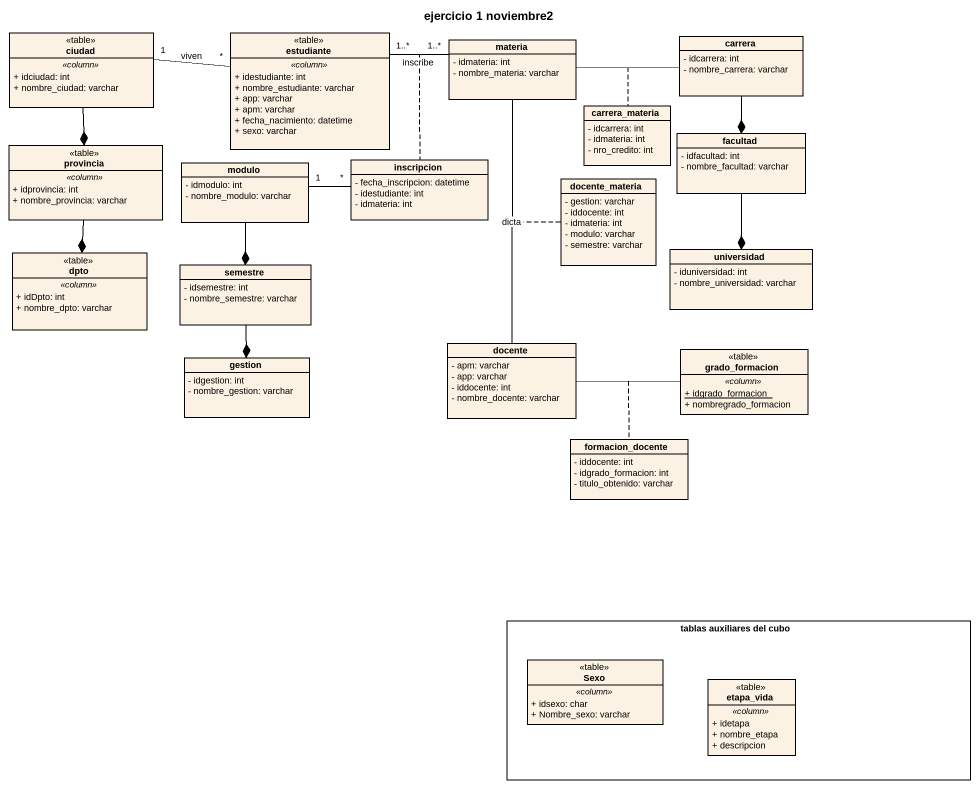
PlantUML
@startuml
title ejercicio 1 noviembre2
hide circle
hide empty members
skinparam classAttributeIconSize 0
class ciudad <<table>> {
  .. <<column>> ..
  + idciudad: int
  + nombre_ciudad: varchar
}
class estudiante <<table>> {
  .. <<column>> ..
  + idestudiante: int
  + nombre_estudiante: varchar
  + app: varchar
  + apm: varchar
  + fecha_nacimiento: datetime
  + sexo: varchar
}
class materia {
  - idmateria: int
  - nombre_materia: varchar
}
class carrera {
  - idcarrera: int
  - nombre_carrera: varchar
}
class carrera_materia {
  - idcarrera: int
  - idmateria: int
  - nro_credito: int
}
class provincia <<table>> {
  .. <<column>> ..
  + idprovincia: int
  + nombre_provincia: varchar
}
class facultad {
  - idfacultad: int
  - nombre_facultad: varchar
}
class modulo {
  - idmodulo: int
  - nombre_modulo: varchar
}
class inscripcion {
  - fecha_inscripcion: datetime
  - idestudiante: int
  - idmateria: int
}
class docente_materia {
  - gestion: varchar
  - iddocente: int
  - idmateria: int
  - modulo: varchar
  - semestre: varchar
}
class dpto <<table>> {
  .. <<column>> ..
  + idDpto: int
  + nombre_dpto: varchar
}
class semestre {
  - idsemestre: int
  - nombre_semestre: varchar
}
class universidad {
  - iduniversidad: int
  - nombre_universidad: varchar
}
class docente {
  - apm: varchar
  - app: varchar
  - iddocente: int
  - nombre_docente: varchar
}
class gestion {
  - idgestion: int
  - nombre_gestion: varchar
}
class grado_formacion <<table>> {
  .. <<column>> ..
  {static} + idgrado_formacion
  + nombregrado_formacion
}
class formacion_docente {
  - iddocente: int
  - idgrado_formacion: int
  - titulo_obtenido: varchar
}
rectangle "tablas auxiliares del cubo" as tablas_auxiliares_del_cubo {
  class Sexo <<table>> {
    .. <<column>> ..
    + idsexo: char
    + Nombre_sexo: varchar
  }
  class etapa_vida <<table>> {
    .. <<column>> ..
    + idetapa
    + nombre_etapa
    + descripcion
  }
}
ciudad "1" -right- "*" estudiante : viven
ciudad --* provincia
estudiante "1..*" -right- "1..*" materia : inscribe
(estudiante, materia) .. inscripcion
materia -right- carrera
(materia, carrera) .. carrera_materia
materia -- docente : dicta
(materia, docente) .. docente_materia
carrera --* facultad
provincia --* dpto
facultad --* universidad
modulo --* semestre
inscripcion "*" -left- "1" modulo
semestre --* gestion
docente -right- grado_formacion
(docente, grado_formacion) .. formacion_docente
@enduml
